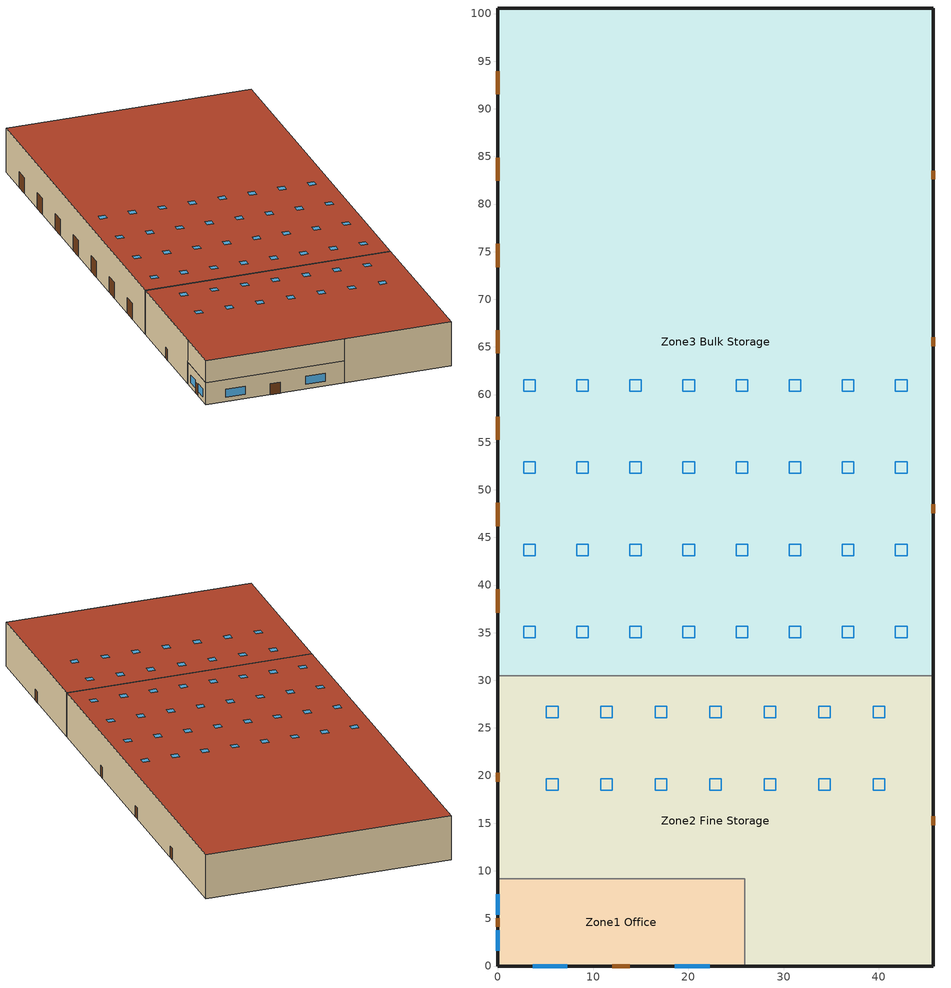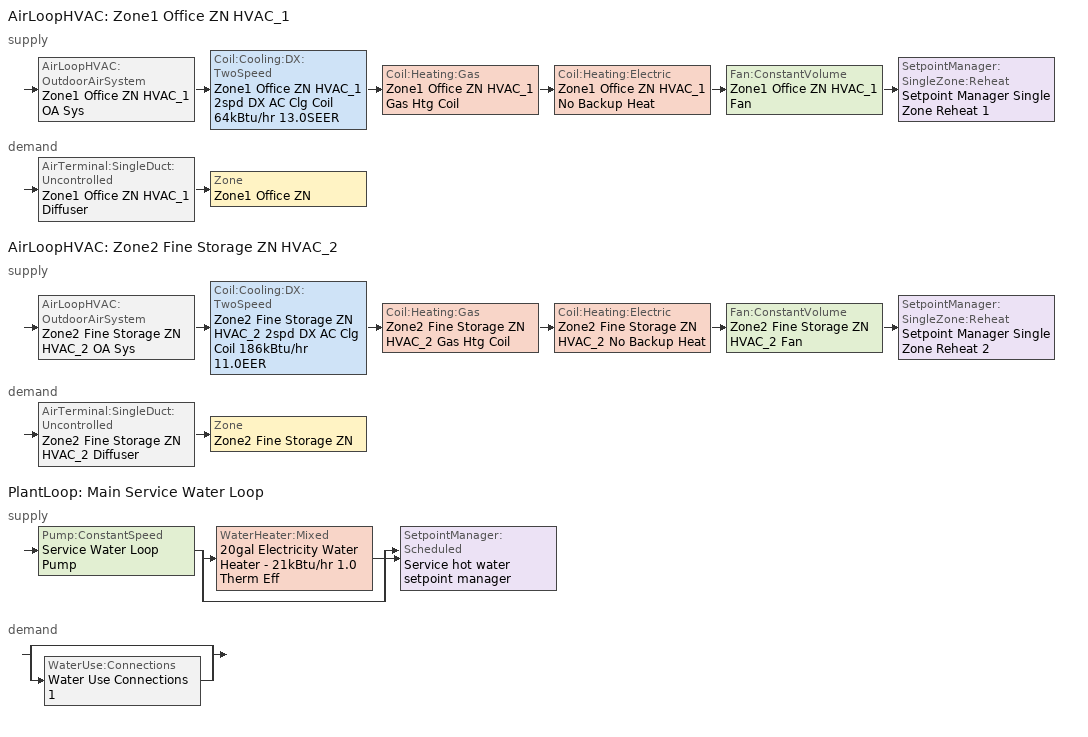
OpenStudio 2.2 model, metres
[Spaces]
Zone3 Bulk Storage
 floor ground: 45.72,100.58 45.72,30.48 0,30.48 0,100.58 z0
 wall outside: 45.72,30.48 45.72,100.58 0,100.58 0,30.48 z0:8.53
 wall to Zone2 Fine Storage: 45.72,30.48 0,30.48 z0:8.53
 door: 0,75.82 0,73.38 / 0,39.55 0,37.11 / 0,84.88 0,82.44 / 0,66.75 0,64.31 / 0,48.61 0,46.17 / 0,93.95 0,91.51 / 0,57.68 0,55.24 z0:3.05; 45.72,47.55 45.72,48.46 / 45.72,65.07 45.72,65.99 / 45.72,82.6 45.72,83.51 z0:2.13
 roof outside: 45.72,30.48 45.72,100.58 0,100.58 0,30.48 z8.53
 skylight: 37.4,51.71 37.4,52.93 36.18,52.93 36.18,51.71 z8.53; 9.51,51.71 9.51,52.93 8.29,52.93 8.29,51.71 z8.53; 42.97,60.35 42.97,61.57 41.76,61.57 41.76,60.35 z8.53; 20.66,34.44 20.66,35.66 19.44,35.66 19.44,34.44 z8.53; 42.97,43.08 42.97,44.3 41.76,44.3 41.76,43.08 z8.53; 26.24,51.71 26.24,52.93 25.02,52.93 25.02,51.71 z8.53; 20.66,43.08 20.66,44.3 19.44,44.3 19.44,43.08 z8.53; 31.82,34.44 31.82,35.66 30.6,35.66 30.6,34.44 z8.53; 31.82,60.35 31.82,61.57 30.6,61.57 30.6,60.35 z8.53; 26.24,34.44 26.24,35.66 25.02,35.66 25.02,34.44 z8.53; 15.09,34.44 15.09,35.66 13.87,35.66 13.87,34.44 z8.53; 9.51,34.44 9.51,35.66 8.29,35.66 8.29,34.44 z8.53; 37.4,34.44 37.4,35.66 36.18,35.66 36.18,34.44 z8.53; 15.09,51.71 15.09,52.93 13.87,52.93 13.87,51.71 z8.53; 31.82,43.08 31.82,44.3 30.6,44.3 30.6,43.08 z8.53; 37.4,60.35 37.4,61.57 36.18,61.57 36.18,60.35 z8.53; 42.97,51.71 42.97,52.93 41.76,52.93 41.76,51.71 z8.53; 42.97,34.44 42.97,35.66 41.76,35.66 41.76,34.44 z8.53; 20.66,60.35 20.66,61.57 19.44,61.57 19.44,60.35 z8.53; 26.24,43.08 26.24,44.3 25.02,44.3 25.02,43.08 z8.53; 3.93,51.71 3.93,52.93 2.71,52.93 2.71,51.71 z8.53; 9.51,43.08 9.51,44.3 8.29,44.3 8.29,43.08 z8.53; 9.51,60.35 9.51,61.57 8.29,61.57 8.29,60.35 z8.53; 3.93,43.08 3.93,44.3 2.71,44.3 2.71,43.08 z8.53; 3.93,34.44 3.93,35.66 2.71,35.66 2.71,34.44 z8.53; 20.66,51.71 20.66,52.93 19.44,52.93 19.44,51.71 z8.53; 15.09,43.08 15.09,44.3 13.87,44.3 13.87,43.08 z8.53; 37.4,43.08 37.4,44.3 36.18,44.3 36.18,43.08 z8.53; 31.82,51.71 31.82,52.93 30.6,52.93 30.6,51.71 z8.53; 3.93,60.35 3.93,61.57 2.71,61.57 2.71,60.35 z8.53; 15.09,60.35 15.09,61.57 13.87,61.57 13.87,60.35 z8.53; 26.24,60.35 26.24,61.57 25.02,61.57 25.02,60.35 z8.53
Zone2 Fine Storage
 floor to Zone1 Office: 0,0 0,9.14 25.91,9.14 25.91,0 z4.27
 floor ground: 45.72,30.48 45.72,0 25.91,0 25.91,9.14 0,9.14 0,30.48 z0
 wall outside: 0,30.48 0,9.14 / 25.91,0 45.72,0 45.72,30.48 z0:8.53; 0,9.14 0,0 25.91,0 z4.27:8.53
 wall to Zone1 Office: 0,9.14 25.91,9.14 25.91,0 z0:4.27
 door: 0,20.27 0,19.35 / 45.72,14.78 45.72,15.7 z0:2.13
 roof outside: 45.72,0 45.72,30.48 0,30.48 0,0 z8.53
 skylight: 40.61,26.06 40.61,27.28 39.4,27.28 39.4,26.06 z8.53; 17.75,26.06 17.75,27.28 16.54,27.28 16.54,26.06 z8.53; 17.75,18.44 17.75,19.66 16.54,19.66 16.54,18.44 z8.53; 40.61,18.44 40.61,19.66 39.4,19.66 39.4,18.44 z8.53; 6.32,26.06 6.32,27.28 5.11,27.28 5.11,26.06 z8.53; 12.04,26.06 12.04,27.28 10.82,27.28 10.82,26.06 z8.53; 23.47,18.44 23.47,19.66 22.25,19.66 22.25,18.44 z8.53; 6.32,18.44 6.32,19.66 5.11,19.66 5.11,18.44 z8.53; 29.18,26.06 29.18,27.28 27.97,27.28 27.97,26.06 z8.53; 23.47,26.06 23.47,27.28 22.25,27.28 22.25,26.06 z8.53; 29.18,18.44 29.18,19.66 27.97,19.66 27.97,18.44 z8.53; 34.9,26.06 34.9,27.28 33.68,27.28 33.68,26.06 z8.53; 12.04,18.44 12.04,19.66 10.82,19.66 10.82,18.44 z8.53; 34.9,18.44 34.9,19.66 33.68,19.66 33.68,18.44 z8.53
Zone1 Office
 floor ground: 25.91,9.14 25.91,0 0,0 0,9.14 z0
 wall outside: 0,9.14 0,0 25.91,0 z0:4.27
 window: 0,7.52 0,5.39 / 18.59,0 22.25,0 / 3.66,0 7.31,0 / 0,3.76 0,1.62 z0.91:2.44
 door: 12.04,0 13.87,0 / 0,5.03 0,4.11 z0:2.13
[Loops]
AirLoopHVAC 'Zone1 Office ZN HVAC_1'
 supply: AirLoopHVAC:OutdoorAirSystem 'Zone1 Office ZN HVAC_1 OA Sys' > Coil:Cooling:DX:TwoSpeed 'Zone1 Office ZN HVAC_1 2spd DX AC Clg Coil 64kBtu/hr 13.0SEER' > Coil:Heating:Gas 'Zone1 Office ZN HVAC_1 Gas Htg Coil' > Coil:Heating:Electric 'Zone1 Office ZN HVAC_1 No Backup Heat' > Fan:ConstantVolume 'Zone1 Office ZN HVAC_1 Fan' > SetpointManager:SingleZone:Reheat 'Setpoint Manager Single Zone Reheat 1'
 demand: AirTerminal:SingleDuct:Uncontrolled 'Zone1 Office ZN HVAC_1 Diffuser' > Zone 'Zone1 Office ZN'
AirLoopHVAC 'Zone2 Fine Storage ZN HVAC_2'
 supply: AirLoopHVAC:OutdoorAirSystem 'Zone2 Fine Storage ZN HVAC_2 OA Sys' > Coil:Cooling:DX:TwoSpeed 'Zone2 Fine Storage ZN HVAC_2 2spd DX AC Clg Coil 186kBtu/hr 11.0EER' > Coil:Heating:Gas 'Zone2 Fine Storage ZN HVAC_2 Gas Htg Coil' > Coil:Heating:Electric 'Zone2 Fine Storage ZN HVAC_2 No Backup Heat' > Fan:ConstantVolume 'Zone2 Fine Storage ZN HVAC_2 Fan' > SetpointManager:SingleZone:Reheat 'Setpoint Manager Single Zone Reheat 2'
 demand: AirTerminal:SingleDuct:Uncontrolled 'Zone2 Fine Storage ZN HVAC_2 Diffuser' > Zone 'Zone2 Fine Storage ZN'
PlantLoop 'Main Service Water Loop'
 supply: Pump:ConstantSpeed 'Service Water Loop Pump' > split
  | WaterHeater:Mixed '20gal Electricity Water Heater - 21kBtu/hr 1.0 Therm Eff'
  | bypass
  join > SetpointManager:Scheduled 'Service hot water setpoint manager'
 demand: split
  | bypass
  | WaterUse:Connections 'Water Use Connections 1'
[ClimateZones]
Climate Zone Institution Name 1=ASHRAE; Climate Zone Document Name 1=ANSI/ASHRAE Standard 169; Climate Zone Document Year 1=2006; Climate Zone Value 1=1A; Climate Zone Institution Name 2=CEC; Climate Zone Document Name 2=California Climate Zone Descriptions; Climate Zone Document Year 2=1995
[Building]
-Warehouse-ASHRAE 169-2006-1A created: 2017-11-09 21:45:21 +0000: Default Construction Set=90.1-2010 - Warehouse - ASHRAE 169-2006-1A; Standards Number of Stories=1; Standards Number of Above Ground Stories=0; Standards Building Type=Warehouse
[Site]
Miami Intl Ap_FL_USA: Latitude {deg}=25.82; Longitude {deg}=-80.3; Time Zone {hr}=-5; Elevation {m}=11; Terrain=Urban
[Site:WaterMainsTemperature]
Calculation Method=Correlation; Annual Average Outdoor Air Temperature {C}=24.4917; Maximum Difference In Monthly Average Outdoor Air Temperatures {deltaC}=8.7
[SizingPeriod:DesignDay] Barometric Pressure {Pa}=101193; Sky Clearness=0; Rain Indicator=0; Snow Indicator=0; Day of Month=21; Daylight Saving Time Indicator=0; Humidity Indicating Type=Wetbulb; Dry-Bulb Temperature Range Modifier Type=DefaultMultipliers
Name | Maximum Dry-Bulb Temperature {C} | Daily Dry-Bulb Temperature Range {deltaC} | Humidity Indicating Conditions at Maximum Dry-Bulb | Wind Speed {m/s} | Wind Direction {deg} | Month | Day Type | Solar Model Indicator | ASHRAE Taub | ASHRAE Taud
Miami Intl Ap Ann Htg 99.6% Condns DB | 8.7 | 0 | 8.7 | 3.8 | 340 | 1 | WinterDesignDay | ASHRAEClearSky
Miami Intl Ap Ann Clg .4% Condns DB=>MWB | 33.2 | 6.7 | 25.3 | 4.5 | 140 | 7 | SummerDesignDay | ASHRAETau | 0.528 | 1.905
[Site:GroundTemperature:BuildingSurface]
20.19, 20.72, 21.39, 23.77, 25.14, 26.54, 27.33, 27.4, 26.65, 25.11, 23.37, 20.99
[Material:NoMass] Thermal Absorptance=0.9; Solar Absorptance=0.7
Name | Roughness | Thermal Resistance {m2-K/W} | Visible Absorptance
CP02 CARPET PAD | VeryRough | 0.21648 | 0.8
Typical Insulation R-0.54; Typical Insulation R-0.54 1; Typical Insulation R-0.54 2; Typical Insulation R-0.54 3 | Smooth | 0.0945033 | 0.7
Typical Carpet Pad | Smooth | 0.21648 | 0.8
Typical Insulation R-7.55; Typical Insulation R-7.55 1 | Smooth | 1.3294 | 0.7
Typical Insulation R-5.21; Typical Insulation R-5.21 1 | Smooth | 0.917168 | 0.7
Typical Insulation R-0.58; Typical Insulation R-0.58 1; Typical Insulation R-0.58 2; Typical Insulation R-0.58 3 | Smooth | 0.101892 | 0.7
Typical Insulation R-9.45; Typical Insulation R-9.45 1 | Smooth | 1.66456 | 0.7
Typical Insulation R-14.6; Typical Insulation R-14.6 1 | Smooth | 2.572 | 0.7
[Material]
Name | Roughness | Thickness {m} | Conductivity {W/m-K} | Density {kg/m3} | Specific Heat {J/kg-K} | Thermal Absorptance | Solar Absorptance | Visible Absorptance
100mm Normalweight concrete floor | MediumSmooth | 0.1016 | 2.31 | 2322 | 832
G01 13mm gypsum board | Smooth | 0.0127 | 0.16 | 800 | 1090 | 0.9 | 0.7 | 0.5
4 in. Normalweight Concrete Floor | MediumRough | 0.1016 | 2.31 | 2322 | 832 | 0.9 | 0.7 | 0.7
Metal Siding | Smooth | 0.0015 | 44.96 | 7688.86 | 410 | 0.9 | 0.7 | 0.7
1/2IN Gypsum | Smooth | 0.0127 | 0.16 | 784.9 | 830 | 0.9 | 0.4 | 0.4
Metal Roof Surface | Smooth | 0.0008 | 45.28 | 7824 | 500 | 0.9 | 0.7 | 0.7
6 in. Normalweight Concrete Floor | MediumRough | 0.1524 | 2.31 | 2322 | 832 | 0.9 | 0.7 | 0.7
8 in. Concrete Block Basement Wall | MediumRough | 0.2032 | 1.326 | 1842 | 912 | 0.9 | 0.7 | 0.7
G05 25mm wood | MediumSmooth | 0.0254 | 0.15 | 608 | 1630 | 0.9 | 0.5 | 0.5
Metal Roof Surface - Highly Reflective | Smooth | 0.0008 | 45.28 | 7824 | 500 | 0.75 | 0.45 | 0.7
Std Wood 6inch | MediumSmooth | 0.15 | 0.12 | 540 | 1210 | 0.9 | 0.7 | 0.7
[Construction]
Typical Insulated Exterior Mass Floor R-3.11: Typical Insulation R-0.54, 4 in. Normalweight Concrete Floor, Typical Carpet Pad
Typical Insulated Metal Building Wall R-8.85: Metal Siding, Typical Insulation R-7.55, 1/2IN Gypsum
Typical Insulated Metal Building Roof R-5.99: Metal Roof Surface, Typical Insulation R-5.21
Typical Interior Floor: 100mm Normalweight concrete floor, CP02 CARPET PAD
Typical Interior Wall: G01 13mm gypsum board, G01 13mm gypsum board
Typical Interior Ceiling: CP02 CARPET PAD, 100mm Normalweight concrete floor
ext-slab: 6 in. Normalweight Concrete Floor
Typical Insulated Basement Mass Wall: 8 in. Concrete Block Basement Wall
U 1.22 SHGC 0.25 Sgl Elec Ref Colored 6mm: ECREF-1 COLORED 6MM
Typical Uninsulated Swinging Door R-1.43: Typical Insulation R-0.58
Typical Overhead Door: Typical Insulation R-0.54 1
U 1.98 SHGC 0.36 Sgl Ref-B-H Clr 6mm: REF B CLEAR HI 6MM
Typical Interior Window: Clear 3mm
Typical Interior Door; Typical Interior Partition: G05 25mm wood
Typical Insulated Exterior Mass Floor R-3.11 1: Typical Insulation R-0.54 1, 4 in. Normalweight Concrete Floor, Typical Carpet Pad
Typical Insulated Metal Building Wall R-8.85 1: Metal Siding, Typical Insulation R-7.55 1, 1/2IN Gypsum
Typical Insulated Metal Building Roof R-5.99 1: Metal Roof Surface, Typical Insulation R-5.21 1
Typical Uninsulated Swinging Door R-1.43 1: Typical Insulation R-0.58 1
Typical Insulated Exterior Mass Floor R-3.11 2: Typical Insulation R-0.54 2, 4 in. Normalweight Concrete Floor, Typical Carpet Pad
Typical Insulated Metal Building Wall R-10.75: Metal Siding, Typical Insulation R-9.45, 1/2IN Gypsum
Typical Insulated Metal Building Roof - Highly Reflective R-15.38: Metal Roof Surface - Highly Reflective, Typical Insulation R-14.6
Typical Uninsulated Swinging Door R-1.43 2: Typical Insulation R-0.58 2
Typical Insulated Exterior Mass Floor R-3.11 3: Typical Insulation R-0.54 3, 4 in. Normalweight Concrete Floor, Typical Carpet Pad
Typical Insulated Metal Building Wall R-10.75 1: Metal Siding, Typical Insulation R-9.45 1, 1/2IN Gypsum
Typical Insulated Metal Building Roof - Highly Reflective R-15.38 1: Metal Roof Surface - Highly Reflective, Typical Insulation R-14.6 1
Typical Uninsulated Swinging Door R-1.43 3: Typical Insulation R-0.58 3
InteriorFurnishings: Std Wood 6inch
[DefaultConstructionSet] Interior Partition Construction=Typical Interior Partition
Name | Default Exterior Surface Constructions | Default Interior Surface Constructions | Default Ground Contact Surface Constructions | Default Exterior SubSurface Constructions | Default Interior SubSurface Constructions
90.1-2010 - Warehouse - ASHRAE 169-2006-1A | Default Surface Constructions 1 | Default Surface Constructions 2 | Default Surface Constructions 3 | Default Sub Surface Constructions 1 | Default Sub Surface Constructions 2
90.1-2010 - Warehouse - Bulk - ASHRAE 169-2006-1A | Default Surface Constructions 4 | Default Surface Constructions 5 | Default Surface Constructions 6 | Default Sub Surface Constructions 3 | Default Sub Surface Constructions 4
90.1-2010 - Warehouse - Fine - ASHRAE 169-2006-1A | Default Surface Constructions 7 | Default Surface Constructions 8 | Default Surface Constructions 9 | Default Sub Surface Constructions 5 | Default Sub Surface Constructions 6
90.1-2010 - Warehouse - Office - ASHRAE 169-2006-1A | Default Surface Constructions 10 | Default Surface Constructions 11 | Default Surface Constructions 12 | Default Sub Surface Constructions 7 | Default Sub Surface Constructions 8
[DefaultSurfaceConstructions]
Name | Floor Construction | Wall Construction | Roof Ceiling Construction
Default Surface Constructions 1 | Typical Insulated Exterior Mass Floor R-3.11 | Typical Insulated Metal Building Wall R-8.85 | Typical Insulated Metal Building Roof R-5.99
Default Surface Constructions 2; Default Surface Constructions 5; Default Surface Constructions 8; Default Surface Constructions 11 | Typical Interior Floor | Typical Interior Wall | Typical Interior Ceiling
Default Surface Constructions 3; Default Surface Constructions 6; Default Surface Constructions 9; Default Surface Constructions 12 | ext-slab | Typical Insulated Basement Mass Wall
Default Surface Constructions 4 | Typical Insulated Exterior Mass Floor R-3.11 1 | Typical Insulated Metal Building Wall R-8.85 1 | Typical Insulated Metal Building Roof R-5.99 1
Default Surface Constructions 7 | Typical Insulated Exterior Mass Floor R-3.11 2 | Typical Insulated Metal Building Wall R-10.75 | Typical Insulated Metal Building Roof - Highly Reflective R-15.38
Default Surface Constructions 10 | Typical Insulated Exterior Mass Floor R-3.11 3 | Typical Insulated Metal Building Wall R-10.75 1 | Typical Insulated Metal Building Roof - Highly Reflective R-15.38 1
[DefaultSubSurfaceConstructions]
Name | Fixed Window Construction | Operable Window Construction | Door Construction | Overhead Door Construction | Skylight Construction | Tubular Daylight Dome Construction | Tubular Daylight Diffuser Construction
Default Sub Surface Constructions 1 | U 1.22 SHGC 0.25 Sgl Elec Ref Colored 6mm | U 1.22 SHGC 0.25 Sgl Elec Ref Colored 6mm | Typical Uninsulated Swinging Door R-1.43 | Typical Overhead Door | U 1.98 SHGC 0.36 Sgl Ref-B-H Clr 6mm | Typical Interior Window | Typical Interior Window
Default Sub Surface Constructions 2; Default Sub Surface Constructions 4; Default Sub Surface Constructions 6; Default Sub Surface Constructions 8 | Typical Interior Window | Typical Interior Window | Typical Interior Door
Default Sub Surface Constructions 3 | U 1.22 SHGC 0.25 Sgl Elec Ref Colored 6mm | U 1.22 SHGC 0.25 Sgl Elec Ref Colored 6mm | Typical Uninsulated Swinging Door R-1.43 1 | Typical Overhead Door | U 1.98 SHGC 0.36 Sgl Ref-B-H Clr 6mm | Typical Interior Window | Typical Interior Window
Default Sub Surface Constructions 5 | U 1.22 SHGC 0.25 Sgl Elec Ref Colored 6mm | U 1.22 SHGC 0.25 Sgl Elec Ref Colored 6mm | Typical Uninsulated Swinging Door R-1.43 2 | Typical Overhead Door | U 1.98 SHGC 0.36 Sgl Ref-B-H Clr 6mm | Typical Interior Window | Typical Interior Window
Default Sub Surface Constructions 7 | U 1.22 SHGC 0.25 Sgl Elec Ref Colored 6mm | U 1.22 SHGC 0.25 Sgl Elec Ref Colored 6mm | Typical Uninsulated Swinging Door R-1.43 3 | Typical Overhead Door | U 1.98 SHGC 0.36 Sgl Ref-B-H Clr 6mm | Typical Interior Window | Typical Interior Window
[WindowMaterial:Glazing] Optical Data Type=SpectralAverage; Infrared Transmittance at Normal Incidence=0; Front Side Infrared Hemispherical Emissivity=0.84; Conductivity {W/m-K}=0.9; Dirt Correction Factor for Solar and Visible Transmittance=1; Solar Diffusing=No
Name | Thickness {m} | Solar Transmittance at Normal Incidence | Front Side Solar Reflectance at Normal Incidence | Back Side Solar Reflectance at Normal Incidence | Visible Transmittance at Normal Incidence | Front Side Visible Reflectance at Normal Incidence | Back Side Visible Reflectance at Normal Incidence | Back Side Infrared Hemispherical Emissivity
ECREF-1 COLORED 6MM | 0.006 | 0.099 | 0.219 | 0.219 | 0.155 | 0.073 | 0.073 | 0.84
REF B CLEAR HI 6MM | 0.006 | 0.24 | 0.16 | 0.32 | 0.3 | 0.16 | 0.29 | 0.6
Clear 3mm | 0.003 | 0.837 | 0.075 | 0.075 | 0.898 | 0.081 | 0.081 | 0.84
[Space] Building Story=Building Story 1; Part of Total Floor Area=Yes
Name | Space Type | Thermal Zone
Zone3 Bulk Storage | Warehouse Bulk | Zone3 Bulk Storage ZN
Zone2 Fine Storage | Warehouse Fine | Zone2 Fine Storage ZN
Zone1 Office | Warehouse Office | Zone1 Office ZN
[BuildingStory]
Building Story 1: Nominal Z Coordinate {m}=0
[SpaceType] Standards Building Type=Warehouse
Name | Default Construction Set | Default Schedule Set | Design Specification Outdoor Air Object | Standards Space Type
Warehouse Bulk | 90.1-2010 - Warehouse - Bulk - ASHRAE 169-2006-1A | Warehouse Bulk Schedule Set | Warehouse Bulk Ventilation | Bulk
Warehouse Fine | 90.1-2010 - Warehouse - Fine - ASHRAE 169-2006-1A | Warehouse Fine Schedule Set | Warehouse Fine Ventilation | Fine
Warehouse Office | 90.1-2010 - Warehouse - Office - ASHRAE 169-2006-1A | Warehouse Office Schedule Set | Warehouse Office Ventilation | Office
[Lights:Definition] Design Level Calculation Method=Watts/Area; Fraction Visible=0.18
Name | Watts per Space Floor Area {W/m2} | Fraction Radiant
Warehouse Bulk Lights Definition | 6.24307 | 0.42
Warehouse Fine Lights Definition | 10.2257 | 0.42
Warehouse Office Lights Definition | 9.68752 | 0.37
[Lights]
Name | Lights Definition | Space or SpaceType
Warehouse Bulk Lights | Warehouse Bulk Lights Definition | Warehouse Bulk
Warehouse Fine Lights | Warehouse Fine Lights Definition | Warehouse Fine
Warehouse Office Lights | Warehouse Office Lights Definition | Warehouse Office
[ElectricEquipment:Definition] Design Level Calculation Method=Watts/Area
Name | Watts per Space Floor Area {W/m2}
Warehouse Bulk Elec Equip Definition | 2.55842
Warehouse Office Elec Equip Definition | 8.07293
[ElectricEquipment]
Name | Electric Equipment Definition | Space or SpaceType
Warehouse Bulk Elec Equip | Warehouse Bulk Elec Equip Definition | Warehouse Bulk
Warehouse Office Elec Equip | Warehouse Office Elec Equip Definition | Warehouse Office
[DesignSpecification:OutdoorAir] Outdoor Air Method=Sum
Name | Outdoor Air Flow per Floor Area {m3/s-m2} | Outdoor Air Flow per Person {m3/s-person} | Outdoor Air Flow Rate {m3/s} | Outdoor Air Flow Air Changes per Hour {1/hr}
Warehouse Bulk Ventilation | 0.0003048
Warehouse Fine Ventilation | 0.0003048 | 0 | 0 | 0
Warehouse Office Ventilation | 0.000354584 | 0 | 0 | 0
[DefaultScheduleSet] Number of People Schedule=Warehouse BLDG_OCC_SCH; People Activity Level Schedule=Warehouse Office Activity Schedule
Name | Lighting Schedule | Electric Equipment Schedule | Infiltration Schedule
Warehouse Bulk Schedule Set | Warehouse BLDG_LIGHT_STORAGE_SCH | Warehouse Bldg Equip | Warehouse Bulk Infil Schedule
Warehouse Fine Schedule Set | Warehouse BLDG_LIGHT_STORAGE_SCH | Warehouse Bldg Equip | Warehouse Fine Infil Schedule
Warehouse Office Schedule Set | Warehouse BLDG_LIGHT_OFFICE_SCH | Warehouse Office_Plug_SCH | Warehouse Office Infil Schedule
[ThermostatSetpoint:DualSetpoint]
Name | Heating Setpoint Temperature Schedule | Cooling Setpoint Temperature Schedule
Warehouse Office Thermostat 1 | Warehouse HtgSetp | Warehouse ClgSetp
Warehouse Fine Thermostat 1 | Warehouse Fine Storage Heating Setpoint Schedule | Warehouse Fine Storage Cooling Setpoint Schedule
Warehouse Bulk Thermostat 1 | Warehouse Bulk Storage Heating Setpoint Schedule | Warehouse ClgSetp BulkStorage
[People:Definition]
Warehouse Office People Definition: Number of People Calculation Method=People/Area; People per Space Floor Area {person/m2}=0.0210973; Fraction Radiant=0.3
[People]
Warehouse Office People: People Definition=Warehouse Office People Definition; Space or SpaceType=Warehouse Office; Work Efficiency Schedule=Work Efficiency Schedule; Clothing Insulation Schedule=Clothing Schedule; Air Velocity Schedule=Air Velocity Schedule
[SpaceInfiltration:DesignFlowRate] Design Flow Rate Calculation Method=Flow/ExteriorArea; Constant Term Coefficient=0; Temperature Term Coefficient=0; Velocity Term Coefficient=0.224; Velocity Squared Term Coefficient=0
Name | Space or SpaceType | Schedule | Flow per Exterior Surface Area {m3/s-m2}
Zone1 Office Infiltration | Zone1 Office | Warehouse Office Infil Schedule | 0.000569573
Zone2 Fine Storage Infiltration | Zone2 Fine Storage | Warehouse Fine Infil Schedule | 0.000201156
Zone3 Bulk Storage Infiltration | Zone3 Bulk Storage | Warehouse Bulk Infil Schedule | 0.000188606
[InternalMass:Definition]
Internal Mass Definition 1: Construction=InteriorFurnishings; Design Level Calculation Method=SurfaceArea/Area; Surface Area per Space Floor Area=2
[InternalMass] Internal Mass Definition=Internal Mass Definition 1
Name | Space or SpaceType
Zone1 Office Mass | Zone1 Office
Zone2 Fine Storage Mass | Zone2 Fine Storage
Zone3 Bulk Storage Mass; Zone3 Bulk Storage Mass 1; Zone3 Bulk Storage Mass 2 | Zone3 Bulk Storage
[ThermalZone] Use Ideal Air Loads=No
Name | Thermostat | Primary Daylighting Control | Fraction of Zone Controlled by Primary Daylighting Control
Zone1 Office ZN | Warehouse Office Thermostat 1
Zone2 Fine Storage ZN | Warehouse Fine Thermostat 1 | Zone2 Fine Storage Daylt Sensor 1 | 0.519838
Zone3 Bulk Storage ZN | Warehouse Bulk Thermostat 1 | Zone3 Bulk Storage Daylt Sensor 1 | 0.528717
[Sizing:Zone] Zone Cooling Design Supply Air Temperature Input Method=SupplyAirTemperature; Zone Cooling Design Supply Air Temperature Difference {deltaC}=11.11; Zone Heating Design Supply Air Temperature Input Method=SupplyAirTemperature; Zone Heating Design Supply Air Temperature Difference {deltaC}=11.11; Zone Heating Design Supply Air Humidity Ratio {kg-H2O/kg-air}=0.008; Cooling Design Air Flow Method=DesignDay; Heating Design Air Flow Method=DesignDay; Account for Dedicated Outdoor Air System=No; Dedicated Outdoor Air System Control Strategy=NeutralSupplyAir; Dedicated Outdoor Air Low Setpoint Temperature for Design {C}=autosize; Dedicated Outdoor Air High Setpoint Temperature for Design {C}=autosize
Name | Zone Cooling Design Supply Air Temperature {C} | Zone Heating Design Supply Air Temperature {C} | Zone Cooling Design Supply Air Humidity Ratio {kg-H2O/kg-air}
Zone1 Office ZN; Zone2 Fine Storage ZN | 12.8 | 40 | 0.0085
Zone3 Bulk Storage ZN | 14 | 50 | 0.008
[Zone equipment]
Zone1 Office ZN: Zone1 Office ZN HVAC_1 Diffuser
Zone2 Fine Storage ZN: Zone2 Fine Storage ZN HVAC_2 Diffuser
Zone3 Bulk Storage ZN: Zone3 Bulk Storage ZN UnitHeater, Zone3 Bulk Storage ZN Ventilation, Zone3 Bulk Storage ZN Ventilation 1
[AirLoopHVAC] Availability Schedule=Warehouse FanSched; Design Supply Air Flow Rate {m3/s}=AutoSize
Name | Availability Manager
Zone1 Office ZN HVAC_1 | Availability Manager Night Cycle 1
Zone2 Fine Storage ZN HVAC_2 | Availability Manager Night Cycle 2
[Sizing:System] Type of Load to Size On=Sensible; Design Outdoor Air Flow Rate {m3/s}=Autosize; Minimum System Air Flow Ratio=1; Preheat Design Temperature {C}=7; Preheat Design Humidity Ratio {kg-H2O/kg-Air}=0.008; Precool Design Temperature {C}=12.8; Precool Design Humidity Ratio {kg-H2O/kg-Air}=0.008; Central Cooling Design Supply Air Temperature {C}=12.8; Central Heating Design Supply Air Temperature {C}=40; Sizing Option=Coincident; 100% Outdoor Air in Cooling=No; 100% Outdoor Air in Heating=No; Central Cooling Design Supply Air Humidity Ratio {kg-H2O/kg-Air}=0.0085; Central Heating Design Supply Air Humidity Ratio {kg-H2O/kg-Air}=0.008; Cooling Design Air Flow Method=DesignDay; Cooling Design Air Flow Rate {m3/s}=0; Heating Design Air Flow Method=DesignDay; Heating Design Air Flow Rate {m3/s}=0; System Outdoor Air Method=ZoneSum; Zone Maximum Outdoor Air Fraction=1; Cooling Supply Air Flow Rate Per Floor Area {m3/s-m2}=0.00996765; Cooling Fraction of Autosized Cooling Supply Air Flow Rate=1; Cooling Supply Air Flow Rate Per Unit Cooling Capacity {m3/s-W}=3.94755e-05; Heating Supply Air Flow Rate Per Floor Area {m3/s-m2}=0.00996765; Heating Fraction of Autosized Heating Supply Air Flow Rate=1; Heating Fraction of Autosized Cooling Supply Air Flow Rate=1; Heating Supply Air Flow Rate Per Unit Heating Capacity {m3/s-W}=3.15882e-05; Cooling Design Capacity Method=CoolingDesignCapacity; Cooling Design Capacity {W}=autosize; Cooling Design Capacity Per Floor Area {W/m2}=234.7; Fraction of Autosized Cooling Design Capacity=1; Heating Design Capacity Method=HeatingDesignCapacity; Heating Design Capacity {W}=autosize; Heating Design Capacity Per Floor Area {W/m2}=157; Fraction of Autosized Heating Design Capacity=1; Central Cooling Capacity Control Method=OnOff
Zone1 Office ZN HVAC_1; Zone2 Fine Storage ZN HVAC_2
[SetpointManager:SingleZone:Reheat] Minimum Supply Air Temperature {C}=10; Maximum Supply Air Temperature {C}=50
Name | Control Zone
Setpoint Manager Single Zone Reheat 1 | Zone1 Office ZN
Setpoint Manager Single Zone Reheat 2 | Zone2 Fine Storage ZN
[Fan:ConstantVolume] Maximum Flow Rate {m3/s}=AutoSize
Name | Availability Schedule | Fan Efficiency | Pressure Rise {Pa} | Motor Efficiency
Zone1 Office ZN HVAC_1 Fan | Warehouse FanSched | 0.56225 | 622.722 | 0.865
Zone2 Fine Storage ZN HVAC_2 Fan | Warehouse FanSched | 0.58175 | 622.722 | 0.895
Zone3 Bulk Storage ZN UnitHeater Fan | Always On | 0.1595 | 49.8178 | 0.29
[Coil:Heating:Gas] Gas Burner Efficiency=0.8; Nominal Capacity {W}=AutoSize; Parasitic Electric Load {W}=0; Parasitic Gas Load {W}=0
Name | Availability Schedule
Zone1 Office ZN HVAC_1 Gas Htg Coil; Zone2 Fine Storage ZN HVAC_2 Gas Htg Coil | Always On Discrete
Zone3 Bulk Storage ZN UnitHeater Gas Htg Coil | Always On
[Coil:Heating:Electric] Availability Schedule=Always Off Discrete; Nominal Capacity {W}=0
Zone1 Office ZN HVAC_1 No Backup Heat; Zone2 Fine Storage ZN HVAC_2 No Backup Heat
[Coil:Cooling:DX:TwoSpeed] Availability Schedule=Always On Discrete; Rated High Speed Total Cooling Capacity {W}=Autosize; Rated High Speed Sensible Heat Ratio=Autosize; Rated High Speed Air Flow Rate {m3/s}=Autosize; Rated Low Speed Total Cooling Capacity {W}=Autosize; Rated Low Speed Sensible Heat Ratio=0.69; Condenser Type=AirCooled; High Speed Evaporative Condenser Effectiveness=0; High Speed Evaporative Condenser Air Flow Rate {m3/s}=Autosize; High Speed Evaporative Condenser Pump Rated Power Consumption {W}=Autosize; Low Speed Evaporative Condenser Effectiveness=0; Low Speed Evaporative Condenser Air Flow Rate {m3/s}=Autosize; Low Speed Evaporative Condenser Pump Rated Power Consumption {W}=Autosize; Basin Heater Capacity {W/K}=10; Basin Heater Setpoint Temperature {C}=2
Name | Rated High Speed COP {W/W} | Total Cooling Capacity Function of Temperature Curve | Total Cooling Capacity Function of Flow Fraction Curve | Energy Input Ratio Function of Temperature Curve | Energy Input Ratio Function of Flow Fraction Curve | Part Load Fraction Correlation Curve | Rated Low Speed COP {W/W} | Low Speed Total Cooling Capacity Function of Temperature Curve | Low Speed Energy Input Ratio Function of Temperature Curve
Zone1 Office ZN HVAC_1 2spd DX AC Clg Coil 64kBtu/hr 13.0SEER | 3.6504 | PSZ-Fine Storage DX Coil Cap-FT | DX Coil Cap-FF | PSZ-AC DX Coil EIR-FT | Split DX Coil EIR-FF | HPACCOOLPLFFPLR | 3.6504 | PSZ-Fine Storage DX Coil Cap-FT 1 | PSZ-AC DX Coil EIR-FT 1
Zone2 Fine Storage ZN HVAC_2 2spd DX AC Clg Coil 186kBtu/hr 11.0EER | 3.87869 | PSZ-AC_CoolCLennoxStandard10Ton_TGA120S2B_CapFT | AHU-1_CoolCStandard10Ton_CapFF | PSZ-AC_CoolCStandard10Ton_EIRFT | CoolCLennoxStandard10Ton_TGA120S2B_EIRFFF | PSZ-AC_CoolCLennoxStandard10Ton_TGA120S2B_PLR | 3.87869 | PSZ-AC_CoolCLennoxStandard10Ton_TGA120S2B_CapFT 1 | PSZ-AC_CoolCStandard10Ton_EIRFT 1
[Controller:OutdoorAir] Minimum Outdoor Air Flow Rate {m3/s}=0; Maximum Outdoor Air Flow Rate {m3/s}=Autosize; Economizer Control Type=NoEconomizer; Economizer Control Action Type=ModulateFlow; Economizer Maximum Limit Dry-Bulb Temperature {C}=28; Economizer Maximum Limit Enthalpy {J/kg}=64000; Economizer Minimum Limit Dry-Bulb Temperature {C}=-100; Lockout Type=NoLockout; Minimum Limit Type=FixedMinimum; Minimum Outdoor Air Schedule=Always On Discrete; High Humidity Control=No; Heat Recovery Bypass Control Type=BypassWhenWithinEconomizerLimits
Name | Controller Mechanical Ventilation
Zone1 Office ZN HVAC_1 OA Sys Controller | Controller Mechanical Ventilation 1
Zone2 Fine Storage ZN HVAC_2 OA Sys Controller | Controller Mechanical Ventilation 2
[Controller:MechanicalVentilation] Availability Schedule=Always On Discrete; System Outdoor Air Method=ZoneSum
Controller Mechanical Ventilation 1; Controller Mechanical Ventilation 2
[AirLoopHVAC:OutdoorAirSystem]
Name | Controller
Zone1 Office ZN HVAC_1 OA Sys | Zone1 Office ZN HVAC_1 OA Sys Controller
Zone2 Fine Storage ZN HVAC_2 OA Sys | Zone2 Fine Storage ZN HVAC_2 OA Sys Controller
[AvailabilityManager:NightCycle] Control Type=CycleOnAny; Thermostat Tolerance {deltaC}=1; Cycling Run Time {s}=3600
Availability Manager Night Cycle 1; Availability Manager Night Cycle 2
[AirTerminal:SingleDuct:Uncontrolled] Availability Schedule=Always On Discrete; Maximum Air Flow Rate {m3/s}=AutoSize
Zone1 Office ZN HVAC_1 Diffuser; Zone2 Fine Storage ZN HVAC_2 Diffuser
[ZoneHVAC:UnitHeater]
Zone3 Bulk Storage ZN UnitHeater: Availability Schedule=Always On; Supply Air Fan=Zone3 Bulk Storage ZN UnitHeater Fan; Maximum Supply Air Flow Rate {m3/s}=autosize; Fan Control Type=OnOff; Heating Coil=Zone3 Bulk Storage ZN UnitHeater Gas Htg Coil; Minimum Hot Water Flow Rate {m3/s}=0; Heating Convergence Tolerance=0.001
[ZoneVentilation:DesignFlowRate] Schedule=Always On; Design Flow Rate Calculation Method=Flow/Zone; Flow Rate per Zone Floor Area {m3/s-m2}=0; Flow Rate per Person {m3/s-person}=0; Air Changes per Hour {1/hr}=0; Temperature Term Coefficient=0; Velocity Squared Term Coefficient=0; Delta Temperature {deltaC}=-100; Minimum Outdoor Temperature {C}=-100; Maximum Outdoor Temperature {C}=100; Maximum Wind Speed {m/s}=40
Name | Design Flow Rate {m3/s} | Ventilation Type | Fan Pressure Rise {Pa} | Fan Total Efficiency | Constant Term Coefficient | Velocity Term Coefficient | Minimum Indoor Temperature {C} | Maximum Indoor Temperature {C}
Zone3 Bulk Storage ZN Ventilation | 37.76 | Exhaust | 31.1361 | 0.51 | 1 | 0 | 29.4444 | 100
Zone3 Bulk Storage ZN Ventilation 1 | 0.943895 | Natural | 0 | 1 | 0 | 0.224 | -73.3333 | 29.4444
[PlantLoop]
Main Service Water Loop: Glycol Concentration=0; Maximum Loop Temperature {C}=60; Minimum Loop Temperature {C}=10; Plant Loop Volume {m3}=Autocalculate; Load Distribution Scheme=Optimal
[Sizing:Plant]
Main Service Water Loop: Loop Type=Heating; Design Loop Exit Temperature {C}=60; Loop Design Temperature Difference {deltaC}=5; Sizing Option=NonCoincident; Zone Timesteps in Averaging Window=1; Coincident Sizing Factor Mode=None
[SetpointManager:Scheduled]
Service hot water setpoint manager: Control Variable=Temperature; Schedule=Service Water Loop Temp - 140F
[Pump:ConstantSpeed]
Service Water Loop Pump: Rated Flow Rate {m3/s}=autosize; Rated Pump Head {Pa}=0.001; Rated Power Consumption {W}=autosize; Motor Efficiency=0.855; Fraction of Motor Inefficiencies to Fluid Stream=0; Pump Control Type=Intermittent
[WaterHeater:Mixed]
20gal Electricity Water Heater - 21kBtu/hr 1.0 Therm Eff: Tank Volume {m3}=0.0757082; Setpoint Temperature Schedule=Service Water Loop Temp - 140F; Deadband Temperature Difference {deltaC}=2; Maximum Temperature Limit {C}=82.2222; Heater Control Type=Cycle; Heater Maximum Capacity {W}=6154.75; Heater Fuel Type=Electricity; Heater Thermal Efficiency=1; Off Cycle Parasitic Fuel Consumption Rate {W}=481; Off Cycle Parasitic Fuel Type=Electricity; Off Cycle Parasitic Heat Fraction to Tank=0.8; On Cycle Parasitic Fuel Consumption Rate {W}=481; On Cycle Parasitic Fuel Type=Electricity; On Cycle Parasitic Heat Fraction to Tank=0; Ambient Temperature Indicator=Schedule; Ambient Temperature Schedule=Water Heater Ambient Temp Schedule - 70F; Off Cycle Loss Coefficient to Ambient Temperature {W/K}=0.799834; On Cycle Loss Coefficient to Ambient Temperature {W/K}=0.799834; Use Side Effectiveness=1; Source Side Effectiveness=1; Use Side Design Flow Rate {m3/s}=autosize; Source Side Design Flow Rate {m3/s}=autosize; Indirect Water Heating Recovery Time {hr}=1.5
[WaterUse:Connections]
Water Use Connections 1: Water Use Equipment Name 1=Main Service Water Use 0.13gal/min
[WaterUse:Equipment:Definition]
Main Service Water Use Def 0.13gal/min: Peak Flow Rate {m3/s}=8.07469e-06; Target Temperature Schedule=Mixed Water At Faucet Temp - 120F; Sensible Fraction Schedule=Fraction Sensible - 0.2; Latent Fraction Schedule=Fraction Latent - 0.05
[WaterUse:Equipment]
Main Service Water Use 0.13gal/min: Water Use Equipment Definition=Main Service Water Use Def 0.13gal/min; Flow Rate Fraction Schedule=Warehouse Office DHW Schedule
[Exterior:Lights:Definition]
Name | Design Level {W}
Occ Sensing Exterior Lights Def | 6123.42
NonDimming Exterior Lights Def | 91
[Exterior:Lights] Control Option=AstronomicalClock
Name | Exterior Lights Definition | Schedule
Occ Sensing Exterior Lights Def | Occ Sensing Exterior Lights Def | Warehouse Exterior_lighting_schedule_b
NonDimming Exterior Lights Def | NonDimming Exterior Lights Def | Warehouse Exterior_lighting_schedule_a
[Daylighting:Control] Position Z-Coordinate {m}=0.762; Lighting Control Type=Stepped; Minimum Input Power Fraction for Continuous Dimming Control=0.3; Minimum Light Output Fraction for Continuous Dimming Control=0.2; Number of Stepped Control Steps=3; Probability Lighting will be Reset When Needed in Manual Stepped Control=1; Maximum Allowable Discomfort Glare Index=22
Name | Space | Position X-Coordinate {m} | Position Y-Coordinate {m} | Illuminance Setpoint {lux}
Zone2 Fine Storage Daylt Sensor 1 | Zone2 Fine Storage | 11.43 | 19.0485 | 300
Zone3 Bulk Storage Daylt Sensor 1 | Zone3 Bulk Storage | 42.36497 | 35.0505 | 200
[Schedule:Ruleset]
Name | Default Day Schedule | Summer Design Day Schedule | Winter Design Day Schedule
Warehouse BLDG_OCC_SCH | Warehouse BLDG_OCC_SCH Default | Warehouse BLDG_OCC_SCH Summer Design Day | Warehouse BLDG_OCC_SCH Winter Design Day
Warehouse Office Activity Schedule | Warehouse Office Activity Schedule Default | Warehouse Office Activity Schedule Summer Design Day | Warehouse Office Activity Schedule Winter Design Day
Warehouse BLDG_LIGHT_STORAGE_SCH | Warehouse BLDG_LIGHT_STORAGE_SCH Default | Warehouse BLDG_LIGHT_STORAGE_SCH Summer Design Day | Warehouse BLDG_LIGHT_STORAGE_SCH Winter Design Day
Warehouse Bldg Equip | Warehouse Bldg Equip Default | Warehouse Bldg Equip Summer Design Day | Warehouse Bldg Equip Winter Design Day
Warehouse Bulk Infil Schedule | Schedule Day 9
Warehouse Bulk Storage Heating Setpoint Schedule | Warehouse Bulk Storage Heating Setpoint Schedule Default | Warehouse Bulk Storage Heating Setpoint Schedule Summer Design Day | Warehouse Bulk Storage Heating Setpoint Schedule Winter Design Day
Warehouse ClgSetp BulkStorage | Warehouse ClgSetp BulkStorage Default | Warehouse ClgSetp BulkStorage Summer Design Day | Warehouse ClgSetp BulkStorage Winter Design Day
Warehouse Fine Infil Schedule | Schedule Day 14
Warehouse Fine Storage Heating Setpoint Schedule | Warehouse Fine Storage Heating Setpoint Schedule Default | Warehouse Fine Storage Heating Setpoint Schedule Summer Design Day | Warehouse Fine Storage Heating Setpoint Schedule Winter Design Day
Warehouse Fine Storage Cooling Setpoint Schedule | Warehouse Fine Storage Cooling Setpoint Schedule Default | Warehouse Fine Storage Cooling Setpoint Schedule Summer Design Day | Warehouse Fine Storage Cooling Setpoint Schedule Winter Design Day
Clothing Schedule | Clothing Schedule Default Winter Clothes
Air Velocity Schedule | Air Velocity Schedule Default
Work Efficiency Schedule | Work Efficiency Schedule Default
Warehouse BLDG_LIGHT_OFFICE_SCH | Warehouse BLDG_LIGHT_OFFICE_SCH Default | Warehouse BLDG_LIGHT_OFFICE_SCH Summer Design Day | Warehouse BLDG_LIGHT_OFFICE_SCH Winter Design Day
Warehouse Office_Plug_SCH | Warehouse Office_Plug_SCH Default | Warehouse Office_Plug_SCH Summer Design Day | Warehouse Office_Plug_SCH Winter Design Day
Warehouse Office Infil Schedule | Schedule Day 23
Warehouse HtgSetp | Warehouse HtgSetp Default | Warehouse HtgSetp Summer Design Day | Warehouse HtgSetp Winter Design Day
Warehouse ClgSetp | Warehouse ClgSetp Default | Warehouse ClgSetp Summer Design Day | Warehouse ClgSetp Winter Design Day
Warehouse FanSched | Warehouse FanSched Default | Warehouse FanSched Summer Design Day | Warehouse FanSched Winter Design Day
Always On | Always On Default
Service Water Loop Temp - 140F | Service Water Loop Temp - 140F Default
Water Heater Ambient Temp Schedule - 70F | Water Heater Ambient Temp Schedule - 70F Default
Fraction Sensible - 0.2 | Schedule Day 36
Fraction Latent - 0.05 | Schedule Day 37
Mixed Water At Faucet Temp - 120F | Schedule Day 38
Warehouse Office DHW Schedule | Warehouse Office DHW Schedule Default | Warehouse Office DHW Schedule Summer Design Day | Warehouse Office DHW Schedule Winter Design Day
Warehouse Exterior_lighting_schedule_b | Warehouse Exterior_lighting_schedule_b Default | Warehouse Exterior_lighting_schedule_b Summer Design Day | Warehouse Exterior_lighting_schedule_b Winter Design Day
Warehouse Exterior_lighting_schedule_a | Warehouse Exterior_lighting_schedule_a Default | Warehouse Exterior_lighting_schedule_a Summer Design Day | Warehouse Exterior_lighting_schedule_a Winter Design Day
[Schedule:Day]
Warehouse BLDG_OCC_SCH Default; Warehouse BLDG_LIGHT_STORAGE_SCH Winter Design Day; Warehouse Bldg Equip Sat Day; Warehouse Bldg Equip Sun Day; Schedule Day 9; Schedule Day 14; Work Efficiency Schedule Default; Warehouse BLDG_LIGHT_OFFICE_SCH Winter Design Day; Warehouse Office_Plug_SCH Winter Design Day; Schedule Day 23; Warehouse FanSched Default: 24, 0, 0
Warehouse BLDG_OCC_SCH Winter Design Day; Warehouse BLDG_OCC_SCH Summer Design Day; Warehouse BLDG_OCC_SCH WntrDsn|SmrDsn|Sat|Wkdy Day: 6, 0, 0, 7, 0, 0.11, 8, 0, 0.21, 12, 0, 1, 13, 0, 0.53, 17, 0, 1, 18, 0, 0.32, 24, 0, 0
Warehouse Office Activity Schedule Default; Warehouse Office Activity Schedule Winter Design Day; Warehouse Office Activity Schedule Summer Design Day: 24, 0, 131.85
Warehouse BLDG_LIGHT_STORAGE_SCH Default: 24, 0, 0.1
Warehouse BLDG_LIGHT_STORAGE_SCH Sat|Wkdy Day: 7, 0, 0.1, 8, 0, 0.6, 9, 0, 0.75, 16, 0, 0.85, 17, 0, 0.75, 18, 0, 0.6, 24, 0, 0.1
Warehouse BLDG_LIGHT_STORAGE_SCH Summer Design Day; Warehouse Fine Infil Schedule Wknd Day; Clothing Schedule Default Winter Clothes; Warehouse BLDG_LIGHT_OFFICE_SCH Summer Design Day; Warehouse Office_Plug_SCH Summer Design Day; Warehouse Office Infil Schedule Wknd Day; Warehouse FanSched Winter Design Day; Warehouse FanSched Summer Design Day; Always On Default: 24, 0, 1
Warehouse Bldg Equip Default; Warehouse Bldg Equip Summer Design Day; Warehouse Bldg Equip Winter Design Day: 8, 0, 0.25, 12, 0, 1, 13, 0, 0.25, 17, 0, 1, 24, 0, 0.25
Warehouse Bulk Infil Schedule Wkdy Day: 8, 0, 0.765, 12, 0, 1, 13, 0, 0.765, 17, 0, 1, 24, 0, 0.765
Warehouse Bulk Infil Schedule Wknd Day: 24, 0, 0.765
Warehouse Bulk Storage Heating Setpoint Schedule Default; Warehouse Bulk Storage Heating Setpoint Schedule Winter Design Day; Warehouse Bulk Storage Heating Setpoint Schedule Summer Design Day: 24, 0, 10
Warehouse ClgSetp BulkStorage Default; Warehouse ClgSetp BulkStorage Winter Design Day; Warehouse ClgSetp BulkStorage Summer Design Day: 24, 0, 50
Warehouse Fine Infil Schedule Wkdy Day; Warehouse Office Infil Schedule Wkdy Day: 9, 0, 1, 16, 0, 0.5, 24, 0, 1
Warehouse Fine Storage Heating Setpoint Schedule Default; Warehouse Fine Storage Heating Setpoint Schedule Winter Design Day; Warehouse Fine Storage Heating Setpoint Schedule Summer Design Day: 24, 0, 15.56
Warehouse Fine Storage Cooling Setpoint Schedule Default; Warehouse Fine Storage Cooling Setpoint Schedule Winter Design Day; Warehouse Fine Storage Cooling Setpoint Schedule Summer Design Day: 24, 0, 26.7
Clothing Schedule Summer Clothes: 24, 0, 0.5
Air Velocity Schedule Default; Schedule Day 36: 24, 0, 0.2
Warehouse BLDG_LIGHT_OFFICE_SCH Default: 24, 0, 0.18
Warehouse BLDG_LIGHT_OFFICE_SCH Sat|Wkdy Day: 6, 0, 0.18, 7, 0, 0.196742, 8, 0, 0.359268, 12, 0, 0.658658, 13, 0, 0.581672, 17, 0, 0.658658, 18, 0, 0.521794, 24, 0, 0.18
Warehouse Office_Plug_SCH Default: 24, 0, 0.25545
Warehouse Office_Plug_SCH Sat|Wkdy Day: 6, 0, 0.25545, 7, 0, 0.290807, 8, 0, 0.484677, 12, 0, 0.969355, 13, 0, 0.911194, 17, 0, 0.969355, 18, 0, 0.484677, 24, 0, 0.25545
Warehouse HtgSetp Default; Warehouse HtgSetp Sat Day: 6, 0, 15.6, 18, 0, 21.1, 24, 0, 15.6
Warehouse HtgSetp Sun Day: 24, 0, 15.6
Warehouse HtgSetp Winter Design Day; Warehouse HtgSetp Summer Design Day: 6, 0, 15.6, 7, 0, 17.8, 8, 0, 20, 18, 0, 21, 24, 0, 15.6
Warehouse ClgSetp Default: 6, 0, 29.4, 18, 0, 23.9, 24, 0, 29.4
Warehouse ClgSetp Sun Day: 24, 0, 29.4
Warehouse ClgSetp Winter Design Day; Warehouse ClgSetp Summer Design Day: 6, 0, 29.4, 7, 0, 27.8, 8, 0, 25.6, 18, 0, 23.9, 24, 0, 29.4
Warehouse FanSched Sat|Wkdy Day: 7, 0, 0, 18, 0, 1, 24, 0, 0
Service Water Loop Temp - 140F Default: 24, 0, 60
Water Heater Ambient Temp Schedule - 70F Default: 24, 0, 21.1111
Schedule Day 37: 24, 0, 0.05
Schedule Day 38: 24, 0, 48.8889
Warehouse Office DHW Schedule Default; Warehouse Office DHW Schedule Winter Design Day; Warehouse Office DHW Schedule Summer Design Day: 6, 0, 0, 7, 0, 0.05, 8, 0, 0.101, 9, 0, 0.399, 11, 0, 0.501, 12, 0, 0.696, 13, 0, 0.9, 14, 0, 0.798, 15, 0, 0.696, 16, 0, 0.798, 17, 0, 0.297, 18, 0, 0.05, 24, 0, 0
Warehouse Office DHW Schedule Sun Day: 24, 0, 0.015
Warehouse Exterior_lighting_schedule_b Default; Warehouse Exterior_lighting_schedule_b Winter Design Day; Warehouse Exterior_lighting_schedule_b Summer Design Day: 6, 0, 0.7, 24, 0, 1
Warehouse Exterior_lighting_schedule_a Default; Warehouse Exterior_lighting_schedule_a Winter Design Day; Warehouse Exterior_lighting_schedule_a Summer Design Day: 6, 0, 0, 24, 0, 1
[Schedule:Rule] Date Specification Type=DateRange; Start Day=1
Name | Schedule Ruleset | Rule Order | Day Schedule | Apply Monday | Apply Tuesday | Apply Wednesday | Apply Thursday | Apply Friday | Apply Saturday | Start Month | End Month | End Day | Apply Sunday
Schedule Rule 1 | Warehouse BLDG_OCC_SCH | 0 | Warehouse BLDG_OCC_SCH WntrDsn|SmrDsn|Sat|Wkdy Day | Yes | Yes | Yes | Yes | Yes | Yes | 1 | 12 | 31
Schedule Rule 2 | Warehouse BLDG_LIGHT_STORAGE_SCH | 0 | Warehouse BLDG_LIGHT_STORAGE_SCH Sat|Wkdy Day | Yes | Yes | Yes | Yes | Yes | Yes | 1 | 12 | 31
Schedule Rule 3 | Warehouse Bldg Equip | 1 | Warehouse Bldg Equip Sat Day |  |  |  |  |  | Yes | 1 | 12 | 31
Schedule Rule 4 | Warehouse Bldg Equip | 0 | Warehouse Bldg Equip Sun Day |  |  |  |  |  |  | 1 | 12 | 31 | Yes
Schedule Rule 5 | Warehouse Bulk Infil Schedule | 1 | Warehouse Bulk Infil Schedule Wkdy Day | Yes | Yes | Yes | Yes | Yes |  | 1 | 12 | 31
Schedule Rule 6 | Warehouse Bulk Infil Schedule | 0 | Warehouse Bulk Infil Schedule Wknd Day |  |  |  |  |  | Yes | 1 | 12 | 31 | Yes
Schedule Rule 7 | Warehouse Fine Infil Schedule | 1 | Warehouse Fine Infil Schedule Wkdy Day | Yes | Yes | Yes | Yes | Yes |  | 1 | 12 | 31
Schedule Rule 8 | Warehouse Fine Infil Schedule | 0 | Warehouse Fine Infil Schedule Wknd Day |  |  |  |  |  | Yes | 1 | 12 | 31 | Yes
Schedule Rule 9 | Clothing Schedule | 0 | Clothing Schedule Summer Clothes |  |  |  |  |  |  | 5 | 9 | 30
Schedule Rule 10 | Warehouse BLDG_LIGHT_OFFICE_SCH | 0 | Warehouse BLDG_LIGHT_OFFICE_SCH Sat|Wkdy Day | Yes | Yes | Yes | Yes | Yes | Yes | 1 | 12 | 31
Schedule Rule 11 | Warehouse Office_Plug_SCH | 0 | Warehouse Office_Plug_SCH Sat|Wkdy Day | Yes | Yes | Yes | Yes | Yes | Yes | 1 | 12 | 31
Schedule Rule 12 | Warehouse Office Infil Schedule | 1 | Warehouse Office Infil Schedule Wkdy Day | Yes | Yes | Yes | Yes | Yes |  | 1 | 12 | 31
Schedule Rule 13 | Warehouse Office Infil Schedule | 0 | Warehouse Office Infil Schedule Wknd Day |  |  |  |  |  | Yes | 1 | 12 | 31 | Yes
Schedule Rule 14 | Warehouse HtgSetp | 1 | Warehouse HtgSetp Sat Day |  |  |  |  |  | Yes | 1 | 12 | 31
Schedule Rule 15 | Warehouse HtgSetp | 0 | Warehouse HtgSetp Sun Day |  |  |  |  |  |  | 1 | 12 | 31 | Yes
Schedule Rule 16 | Warehouse ClgSetp | 0 | Warehouse ClgSetp Sun Day |  |  |  |  |  |  | 1 | 12 | 31 | Yes
Schedule Rule 17 | Warehouse FanSched | 0 | Warehouse FanSched Sat|Wkdy Day | Yes | Yes | Yes | Yes | Yes | Yes | 1 | 12 | 31
Schedule Rule 19 | Warehouse Office DHW Schedule | 0 | Warehouse Office DHW Schedule Sun Day |  |  |  |  |  |  | 1 | 12 | 31 | Yes
[Schedule:Constant]
Name | Value
Always On Discrete | 1
Always Off Discrete | 0
[Curve:Biquadratic]
Name | Coefficient1 Constant | Coefficient2 x | Coefficient3 x**2 | Coefficient4 y | Coefficient5 y**2 | Coefficient6 x*y | Minimum Value of x | Maximum Value of x | Minimum Value of y | Maximum Value of y
PSZ-Fine Storage DX Coil Cap-FT; PSZ-Fine Storage DX Coil Cap-FT 1 | 0.942588 | 0.00954335 | 0.00068377 | -0.0110427 | 5.249e-06 | -9.72e-06 | 12.77778 | 23.88889 | 23.88889 | 46.11111
PSZ-AC DX Coil EIR-FT; PSZ-AC DX Coil EIR-FT 1 | 0.342414 | 0.034885 | -0.0006237 | 0.00497722 | 0.000437951 | -0.000728028 | 12.77778 | 23.88889 | 23.88889 | 46.11111
PSZ-AC_CoolCLennoxStandard10Ton_TGA120S2B_CapFT; PSZ-AC_CoolCLennoxStandard10Ton_TGA120S2B_CapFT 1 | 0.42415 | 0.04426 | -0.00042 | 0.00333 | -8e-05 | -0.00021 | 17 | 22 | 29 | 46
PSZ-AC_CoolCStandard10Ton_EIRFT; PSZ-AC_CoolCStandard10Ton_EIRFT 1 | 1.23649 | -0.02431 | 0.00057 | -0.01434 | 0.00063 | -0.00038 | 17 | 22 | 29 | 46
[Curve:Quadratic]
Name | Coefficient1 Constant | Coefficient2 x | Coefficient3 x**2 | Minimum Value of x | Maximum Value of x
DX Coil Cap-FF | 0.8 | 0.2 | 0 | 0.5 | 1.5
Split DX Coil EIR-FF | 1.1552 | -0.1808 | 0.0256 | 0.5 | 1.5
HPACCOOLPLFFPLR | 0.85 | 0.15 | 0 | 0 | 1
AHU-1_CoolCStandard10Ton_CapFF | 0.77136 | 0.34053 | -0.11088 | 0.75918 | 1.13877
CoolCLennoxStandard10Ton_TGA120S2B_EIRFFF | 1.2055 | -0.32953 | 0.12308 | 0.75918 | 1.13877
PSZ-AC_CoolCLennoxStandard10Ton_TGA120S2B_PLR | 0.771 | 0.229 | 0 | 0 | 1
